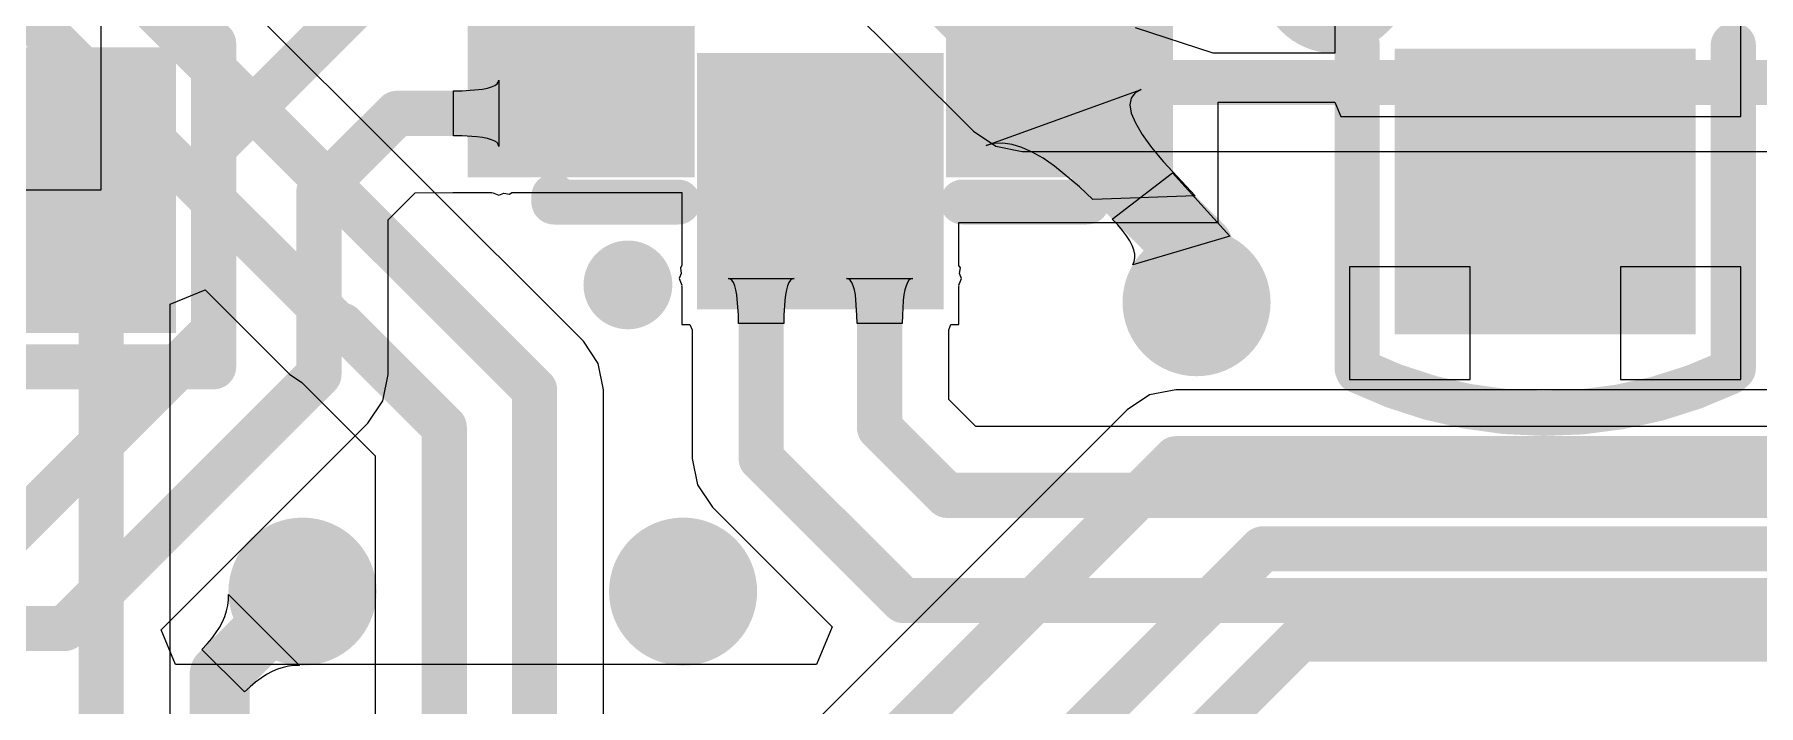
# Model space of a CAD drawing. Header units: millimetres. Extents: x 6.03 to 8.53, y 10.22 to 11.81.
# Drawn here: x 7.3866 to 7.6158, y 10.4898 to 10.579 of the extents above; entities that cross this region are included whole.
import ezdxf

# ---------------------------------------------------------------- set-up
doc = ezdxf.new("R2010")
doc.units = ezdxf.units.MM
doc.header["$MEASUREMENT"] = 0
for name, color, linetype in [('BottomLayer', 5, 'Continuous'), ('Mechanical15', 56, 'Continuous'), ('MultiLayer', 9, 'Continuous'), ('TopLayer', 1, 'Continuous'), ('TopOverlay', 2, 'Continuous'), ('TopPaste', 8, 'Continuous'), ('TopSolder', 216, 'Continuous')]:
    doc.layers.add(name, color=color, linetype=linetype)

# ---------------------------------------------------------------- blocks, each defined once
blk = doc.blocks.new('_0603_18')
at = {"layer": 'TopLayer'}
for points in [[(-0.0125, 0.016), (-0.0425, 0.016), (-0.0125, -0.016), (-0.0425, -0.016)], [(0.0425, 0.016), (0.0125, 0.016), (0.0425, -0.016), (0.0125, -0.016)]]:
    blk.add_solid(points, dxfattribs=at)
at = {"layer": 'TopOverlay', "const_width": 0.006}
for points in [[(-0.05154, -0.02444, -0.22601), (-0.05133, 0.02486)], [(0.05154, 0.02444, -0.227259), (0.05134, -0.02486)]]:
    blk.add_lwpolyline(points, format="xyb", dxfattribs=at)
at = {"layer": 'TopOverlay', "const_width": 0.003}
for points in [[(-0.05284, 0.02486, 1), (-0.04983, 0.02486, 1)], [(-0.0525, 0.025, 1), (-0.0495, 0.025, 1)], [(-0.0095, 0.025, 1), (-0.0065, 0.025, 1)], [(0.0065, 0.025, 1), (0.0095, 0.025, 1)], [(0.0495, 0.025, 1), (0.0525, 0.025, 1)], [(0.05004, 0.02444, 1), (0.05304, 0.02444, 1)], [(-0.05304, -0.02444, 1), (-0.05004, -0.02444, 1)], [(-0.0525, -0.025, 1), (-0.0495, -0.025, 1)], [(-0.0095, -0.025, 1), (-0.0065, -0.025, 1)], [(0.0065, -0.025, 1), (0.0095, -0.025, 1)], [(0.0495, -0.025, 1), (0.0525, -0.025, 1)], [(0.04984, -0.02486, 1), (0.05284, -0.02486, 1)]]:
    blk.add_lwpolyline(points, format="xyb", close=True, dxfattribs=at)
at = {"layer": 'TopOverlay', "const_width": 0.006}
for points in [[(-0.008, 0.025), (-0.051, 0.025)], [(0.051, 0.025), (0.008, 0.025)], [(-0.008, -0.025), (-0.051, -0.025)], [(0.051, -0.025), (0.008, -0.025)]]:
    blk.add_lwpolyline(points, dxfattribs=at)
at = {"layer": 'TopPaste'}
for points in [[(-0.0125, 0.016), (-0.0425, 0.016), (-0.0125, -0.016), (-0.0425, -0.016)], [(0.0425, 0.016), (0.0125, 0.016), (0.0425, -0.016), (0.0125, -0.016)]]:
    blk.add_solid(points, dxfattribs=at)
at = {"layer": 'TopSolder'}
for points in [[(-0.0085, 0.02), (-0.0465, 0.02), (-0.0085, -0.02), (-0.0465, -0.02)], [(0.0465, 0.02), (0.0085, 0.02), (0.0465, -0.02), (0.0085, -0.02)]]:
    blk.add_solid(points, dxfattribs=at)
blk = doc.blocks.new('0603_25')
at = {"layer": 'TopLayer'}
for points in [[(-0.0425, -0.016), (-0.0125, -0.016), (-0.0425, 0.016), (-0.0125, 0.016)], [(0.0125, -0.016), (0.0425, -0.016), (0.0125, 0.016), (0.0425, 0.016)]]:
    blk.add_solid(points, dxfattribs=at)
at = {"layer": 'TopOverlay', "const_width": 0.006}
for points in [[(-0.051, -0.025), (-0.051, 0.025)], [(-0.008, 0.025), (-0.051, 0.025)], [(0.051, 0.025), (0.008, 0.025)], [(0.051, -0.025), (0.051, 0.025)], [(-0.008, -0.025), (-0.051, -0.025)], [(0.051, -0.025), (0.008, -0.025)]]:
    blk.add_lwpolyline(points, dxfattribs=at)
at = {"layer": 'TopOverlay', "const_width": 0.003}
for points in [[(-0.0525, 0.025, 1), (-0.0495, 0.025, 1)], [(-0.0525, 0.025, 1), (-0.0495, 0.025, 1)], [(-0.0095, 0.025, 1), (-0.0065, 0.025, 1)], [(0.0065, 0.025, 1), (0.0095, 0.025, 1)], [(0.0495, 0.025, 1), (0.0525, 0.025, 1)], [(0.0495, 0.025, 1), (0.0525, 0.025, 1)], [(-0.0525, -0.025, 1), (-0.0495, -0.025, 1)], [(-0.0525, -0.025, 1), (-0.0495, -0.025, 1)], [(-0.0095, -0.025, 1), (-0.0065, -0.025, 1)], [(0.0065, -0.025, 1), (0.0095, -0.025, 1)], [(0.0495, -0.025, 1), (0.0525, -0.025, 1)], [(0.0495, -0.025, 1), (0.0525, -0.025, 1)]]:
    blk.add_lwpolyline(points, format="xyb", close=True, dxfattribs=at)
at = {"layer": 'TopPaste'}
for points in [[(-0.0425, -0.016), (-0.0125, -0.016), (-0.0425, 0.016), (-0.0125, 0.016)], [(0.0125, -0.016), (0.0425, -0.016), (0.0125, 0.016), (0.0425, 0.016)]]:
    blk.add_solid(points, dxfattribs=at)
at = {"layer": 'TopSolder'}
for points in [[(-0.0465, -0.02), (-0.0085, -0.02), (-0.0465, 0.02), (-0.0085, 0.02)], [(0.0085, -0.02), (0.0465, -0.02), (0.0085, 0.02), (0.0465, 0.02)]]:
    blk.add_solid(points, dxfattribs=at)
blk = doc.blocks.new('FSUSB42UMX_48')
at = {"layer": 'Mechanical15'}
for points, const_width in [([(-0.03248, 0.00787, 1), (-0.03838, 0.00787, 1)], 0.00591), ([(-0.03986, 0.00787, 1), (-0.0369, 0.00787, 1)], 0.00295), ([(-0.03396, 0.00787, 1), (-0.031, 0.00787, 1)], 0.00295)]:
    blk.add_lwpolyline(points, format="xyb", close=True, dxfattribs=dict(at, const_width=const_width))
at = {"layer": 'TopLayer'}
for points in [[(-0.02028, 0.04287), (-0.02028, 0.02071), (-0.01122, 0.04287), (-0.01122, 0.02071)], [(-0.00453, 0.04287), (-0.00453, 0.02071), (0.00453, 0.04287), (0.00453, 0.02071)], [(0.01122, 0.04287), (0.01122, 0.02071), (0.02028, 0.04287), (0.02028, 0.02071)], [(-0.03785, 0.0124), (-0.03785, 0.00335), (-0.01175, 0.0124), (-0.01175, 0.00335)], [(0.01175, 0.0124), (0.01175, 0.00335), (0.03785, 0.0124), (0.03785, 0.00335)], [(-0.03785, -0.00335), (-0.03785, -0.0124), (-0.01175, -0.00335), (-0.01175, -0.0124)], [(0.01175, -0.00335), (0.01175, -0.0124), (0.03785, -0.00335), (0.03785, -0.0124)], [(-0.02028, -0.02071), (-0.02028, -0.04287), (-0.01122, -0.02071), (-0.01122, -0.04287)], [(-0.00453, -0.02071), (-0.00453, -0.04287), (0.00453, -0.02071), (0.00453, -0.04287)], [(0.01122, -0.02071), (0.01122, -0.04287), (0.02028, -0.02071), (0.02028, -0.04287)]]:
    blk.add_solid(points, dxfattribs=at)
at = {"layer": 'TopOverlay', "const_width": 0.00598}
for points in [[(-0.02756, 0.0189), (-0.02756, 0.03543)], [(-0.02678, 0.03543), (-0.02756, 0.03543)], [(0.02756, 0.03543), (0.02678, 0.03543)], [(0.02756, 0.0189), (0.02756, 0.03543)], [(-0.02756, -0.03543), (-0.02756, -0.0189)], [(0.02756, -0.03543), (0.02756, -0.0189)], [(-0.02678, -0.03543), (-0.02756, -0.03543)], [(0.02756, -0.03543), (0.02678, -0.03543)]]:
    blk.add_lwpolyline(points, dxfattribs=at)
at = {"layer": 'TopOverlay'}
for points, const_width in [([(-0.02905, 0.03543, 1), (-0.02606, 0.03543, 1)], 0.00299), ([(-0.02905, 0.03543, 1), (-0.02606, 0.03543, 1)], 0.00299), ([(-0.02827, 0.03543, 1), (-0.02528, 0.03543, 1)], 0.00299), ([(0.02528, 0.03543, 1), (0.02828, 0.03543, 1)], 0.00299), ([(0.02606, 0.03543, 1), (0.02906, 0.03543, 1)], 0.00299), ([(0.02606, 0.03543, 1), (0.02906, 0.03543, 1)], 0.00299), ([(-0.03563, 0.02559, 1), (-0.04153, 0.02559, 1)], 0.00591), ([(-0.04301, 0.02559, 1), (-0.04005, 0.02559, 1)], 0.00295), ([(-0.03711, 0.02559, 1), (-0.03415, 0.02559, 1)], 0.00295), ([(-0.02905, 0.0189, 1), (-0.02606, 0.0189, 1)], 0.00299), ([(0.02606, 0.0189, 1), (0.02906, 0.0189, 1)], 0.00299), ([(-0.02905, -0.0189, 1), (-0.02606, -0.0189, 1)], 0.00299), ([(0.02606, -0.0189, 1), (0.02906, -0.0189, 1)], 0.00299), ([(-0.02905, -0.03543, 1), (-0.02606, -0.03543, 1)], 0.00299), ([(-0.02905, -0.03543, 1), (-0.02606, -0.03543, 1)], 0.00299), ([(-0.02827, -0.03543, 1), (-0.02528, -0.03543, 1)], 0.00299), ([(0.02528, -0.03543, 1), (0.02828, -0.03543, 1)], 0.00299), ([(0.02606, -0.03543, 1), (0.02906, -0.03543, 1)], 0.00299), ([(0.02606, -0.03543, 1), (0.02906, -0.03543, 1)], 0.00299)]:
    blk.add_lwpolyline(points, format="xyb", close=True, dxfattribs=dict(at, const_width=const_width))
at = {"layer": 'TopPaste'}
for points in [[(-0.02028, 0.04287), (-0.02028, 0.02071), (-0.01122, 0.04287), (-0.01122, 0.02071)], [(-0.00453, 0.04287), (-0.00453, 0.02071), (0.00453, 0.04287), (0.00453, 0.02071)], [(0.01122, 0.04287), (0.01122, 0.02071), (0.02028, 0.04287), (0.02028, 0.02071)], [(-0.03785, 0.0124), (-0.03785, 0.00335), (-0.01175, 0.0124), (-0.01175, 0.00335)], [(0.01175, 0.0124), (0.01175, 0.00335), (0.03785, 0.0124), (0.03785, 0.00335)], [(-0.03785, -0.00335), (-0.03785, -0.0124), (-0.01175, -0.00335), (-0.01175, -0.0124)], [(0.01175, -0.00335), (0.01175, -0.0124), (0.03785, -0.00335), (0.03785, -0.0124)], [(-0.02028, -0.02071), (-0.02028, -0.04287), (-0.01122, -0.02071), (-0.01122, -0.04287)], [(-0.00453, -0.02071), (-0.00453, -0.04287), (0.00453, -0.02071), (0.00453, -0.04287)], [(0.01122, -0.02071), (0.01122, -0.04287), (0.02028, -0.02071), (0.02028, -0.04287)]]:
    blk.add_solid(points, dxfattribs=at)
at = {"layer": 'TopSolder'}
for points in [[(-0.02428, 0.04687), (-0.02428, 0.01671), (-0.00722, 0.04687), (-0.00722, 0.01671)], [(-0.00853, 0.04687), (-0.00853, 0.01671), (0.00853, 0.04687), (0.00853, 0.01671)], [(0.00722, 0.04687), (0.00722, 0.01671), (0.02428, 0.04687), (0.02428, 0.01671)], [(-0.04185, 0.0164), (-0.04185, -0.00065), (-0.00775, 0.0164), (-0.00775, -0.00065)], [(0.00775, 0.0164), (0.00775, -0.00065), (0.04185, 0.0164), (0.04185, -0.00065)], [(-0.04185, 0.00065), (-0.04185, -0.0164), (-0.00775, 0.00065), (-0.00775, -0.0164)], [(0.00775, 0.00065), (0.00775, -0.0164), (0.04185, 0.00065), (0.04185, -0.0164)], [(-0.02428, -0.01671), (-0.02428, -0.04687), (-0.00722, -0.01671), (-0.00722, -0.04687)], [(-0.00853, -0.01671), (-0.00853, -0.04687), (0.00853, -0.01671), (0.00853, -0.04687)], [(0.00722, -0.01671), (0.00722, -0.04687), (0.02428, -0.01671), (0.02428, -0.04687)]]:
    blk.add_solid(points, dxfattribs=at)

msp = doc.modelspace()

# ---------------------------------------------------------------- linework, layer by layer
at = {"layer": 'BottomLayer'}
for p, q in [((7.46562, 10.61195), (7.51142, 10.56616)), ((7.45958, 10.53824), (7.40091, 10.59691)), ((7.51142, 10.56616), (7.51439, 10.56417)), ((7.51439, 10.56417), (7.51791, 10.56347)), ((7.51791, 10.56347), (7.65926, 10.56347)), ((7.40467, 10.54315), (7.40929, 10.54506)), ((7.40929, 10.54506), (7.4205, 10.53385)), ((7.40467, 10.43486), (7.40467, 10.54315)), ((7.46156, 10.53527), (7.45958, 10.53824)), ((7.46226, 10.53176), (7.46156, 10.53527)), ((7.4205, 10.53385), (7.42215, 10.53274)), ((7.42215, 10.53274), (7.43191, 10.52298)), ((7.46226, 10.47256), (7.46226, 10.53176)), ((7.53484, 10.53108), (7.53186, 10.52909)), ((7.53835, 10.53178), (7.53484, 10.53108)), ((7.72017, 10.53178), (7.53835, 10.53178)), ((7.53186, 10.52909), (7.45994, 10.45717)), ((7.43191, 10.52298), (7.43191, 10.48148)), ((7.41215, 10.50234), (7.41232, 10.50307)), ((7.41232, 10.50307), (7.4124, 10.5038)), ((7.4124, 10.5038), (7.41241, 10.50453)), ((7.41241, 10.50453), (7.42185, 10.49509)), ((7.41121, 10.50015), (7.4116, 10.50088)), ((7.4116, 10.50088), (7.41192, 10.50161)), ((7.41192, 10.50161), (7.41215, 10.50234)), ((7.40958, 10.49795), (7.4102, 10.49868)), ((7.4102, 10.49868), (7.41074, 10.49942)), ((7.41074, 10.49942), (7.41121, 10.50015)), ((7.40888, 10.49721), (7.40958, 10.49795)), ((7.41454, 10.49156), (7.40888, 10.49721)), ((7.4182, 10.49428), (7.41747, 10.49389)), ((7.41893, 10.49459), (7.4182, 10.49428)), ((7.41966, 10.49483), (7.41893, 10.49459)), ((7.42039, 10.49499), (7.41966, 10.49483)), ((7.42112, 10.49508), (7.42039, 10.49499)), ((7.42185, 10.49509), (7.42112, 10.49508)), ((7.41527, 10.49225), (7.41454, 10.49156)), ((7.41601, 10.49288), (7.41527, 10.49225)), ((7.41674, 10.49342), (7.41601, 10.49288)), ((7.41747, 10.49389), (7.41674, 10.49342))]:
    msp.add_line(p, q, dxfattribs=at)
for points, const_width in [([(7.46063, 10.62992), (7.51791, 10.57265)], 0.006), ([(7.39173, 10.59311), (7.45309, 10.53176)], 0.006), ([(7.37973, 10.58759), (7.42699, 10.54034)], 0.006), ([(7.36773, 10.58227), (7.39549, 10.55451)], 0.006), ([(7.51791, 10.57265), (7.65926, 10.57265)], 0.006), ([(7.39549, 10.39533), (7.39549, 10.55451)], 0.006), ([(7.42699, 10.54034), (7.42754, 10.54034)], 0.006), ([(7.42754, 10.54034), (7.44109, 10.52679)], 0.006), ([(7.45309, 10.47256), (7.45309, 10.53176)], 0.006), ([(7.44109, 10.47768), (7.44109, 10.52679)], 0.006), ([(7.45848, 10.44274), (7.53835, 10.5226)], 0.006), ([(7.53835, 10.5226), (7.74701, 10.5226)], 0.006), ([(7.47423, 10.43496), (7.54987, 10.5106)], 0.006), ([(7.54987, 10.5106), (7.75198, 10.5106)], 0.006), ([(7.41124, 10.49392), (7.42224, 10.50492)], 0.008), ([(7.50573, 10.44949), (7.55484, 10.4986)], 0.006), ([(7.55484, 10.4986), (7.75695, 10.4986)], 0.006), ([(7.41124, 10.39533), (7.41124, 10.49392)], 0.008)]:
    msp.add_lwpolyline(points, dxfattribs=dict(at, const_width=const_width))
for points, const_width in [([(7.51641, 10.57265, 1), (7.51941, 10.57265, 1)], 0.003), ([(7.51641, 10.57265, 1), (7.51941, 10.57265, 1)], 0.003), ([(7.39399, 10.55451, 1), (7.39699, 10.55451, 1)], 0.003), ([(7.39399, 10.55451, 1), (7.39699, 10.55451, 1)], 0.003), ([(7.53617, 10.54341, 1), (7.54601, 10.54341, 1)], 0.00984), ([(7.42549, 10.54034, 1), (7.42849, 10.54034, 1)], 0.003), ([(7.42549, 10.54034, 1), (7.42849, 10.54034, 1)], 0.003), ([(7.42604, 10.54034, 1), (7.42904, 10.54034, 1)], 0.003), ([(7.42604, 10.54034, 1), (7.42904, 10.54034, 1)], 0.003), ([(7.45159, 10.53176, 1), (7.45459, 10.53176, 1)], 0.003), ([(7.45159, 10.53176, 1), (7.45459, 10.53176, 1)], 0.003), ([(7.43959, 10.52679, 1), (7.44259, 10.52679, 1)], 0.003), ([(7.43959, 10.52679, 1), (7.44259, 10.52679, 1)], 0.003), ([(7.53685, 10.5226, 1), (7.53985, 10.5226, 1)], 0.003), ([(7.53685, 10.5226, 1), (7.53985, 10.5226, 1)], 0.003), ([(7.41732, 10.50492, 1), (7.42717, 10.50492, 1)], 0.00984), ([(7.46791, 10.50492, 1), (7.47776, 10.50492, 1)], 0.00984), ([(7.54837, 10.5106, 1), (7.55137, 10.5106, 1)], 0.003), ([(7.54837, 10.5106, 1), (7.55137, 10.5106, 1)], 0.003), ([(7.42024, 10.50492, 1), (7.42424, 10.50492, 1)], 0.004), ([(7.55334, 10.4986, 1), (7.55634, 10.4986, 1)], 0.003), ([(7.55334, 10.4986, 1), (7.55634, 10.4986, 1)], 0.003), ([(7.40924, 10.49392, 1), (7.41324, 10.49392, 1)], 0.004), ([(7.40924, 10.49392, 1), (7.41324, 10.49392, 1)], 0.004)]:
    msp.add_lwpolyline(points, format="xyb", close=True, dxfattribs=dict(at, const_width=const_width))
at = {"layer": 'MultiLayer', "const_width": 0.00984}
for points in [[(7.53617, 10.54341, 1), (7.54601, 10.54341, 1)], [(7.41732, 10.50492, 1), (7.42717, 10.50492, 1)], [(7.46791, 10.50492, 1), (7.47776, 10.50492, 1)]]:
    msp.add_lwpolyline(points, format="xyb", close=True, dxfattribs=at)
at = {"layer": 'TopLayer'}
for p, q in [((7.55946, 10.58651), (7.55946, 10.57653)), ((7.39543, 10.58333), (7.39543, 10.55833)), ((7.61344, 10.56813), (7.61344, 10.58313)), ((7.54331, 10.57653), (7.53299, 10.57994)), ((7.55946, 10.57653), (7.54331, 10.57653)), ((7.44618, 10.57177), (7.44684, 10.5719)), ((7.44684, 10.5719), (7.44738, 10.57206)), ((7.44738, 10.57206), (7.4478, 10.57224)), ((7.4478, 10.57224), (7.4481, 10.57245)), ((7.4481, 10.57245), (7.44827, 10.57269)), ((7.44827, 10.57269), (7.44834, 10.57296)), ((7.44834, 10.57296), (7.44834, 10.56414)), ((7.44233, 10.57155), (7.44348, 10.57156)), ((7.44233, 10.56555), (7.44233, 10.57155)), ((7.44348, 10.57156), (7.44618, 10.57177)), ((7.51314, 10.56426), (7.53372, 10.57173)), ((7.53238, 10.57057), (7.53223, 10.56968)), ((7.53223, 10.56968), (7.53242, 10.56858)), ((7.53288, 10.57125), (7.53238, 10.57057)), ((7.53372, 10.57173), (7.53288, 10.57125)), ((7.54396, 10.55402), (7.54396, 10.57004)), ((7.54396, 10.57004), (7.55946, 10.57004)), ((7.55946, 10.57004), (7.56028, 10.56813)), ((7.53242, 10.56858), (7.53297, 10.56727)), ((7.53297, 10.56727), (7.53386, 10.56575)), ((7.56028, 10.56813), (7.61344, 10.56813)), ((7.44348, 10.56553), (7.44233, 10.56555)), ((7.4454, 10.56542), (7.44348, 10.56553)), ((7.44618, 10.56532), (7.4454, 10.56542)), ((7.44684, 10.5652), (7.44618, 10.56532)), ((7.44738, 10.56504), (7.44684, 10.5652)), ((7.4478, 10.56486), (7.44738, 10.56504)), ((7.53386, 10.56575), (7.5351, 10.56402)), ((7.4481, 10.56465), (7.4478, 10.56486)), ((7.44827, 10.56441), (7.4481, 10.56465)), ((7.44834, 10.56414), (7.44827, 10.56441)), ((7.5142, 10.56452), (7.51314, 10.56426)), ((7.51534, 10.56457), (7.5142, 10.56452)), ((7.51656, 10.56439), (7.51534, 10.56457)), ((7.51786, 10.564), (7.51656, 10.56439)), ((7.51923, 10.56339), (7.51786, 10.564)), ((7.52068, 10.56256), (7.51923, 10.56339)), ((7.5351, 10.56402), (7.53669, 10.56208)), ((7.52222, 10.56151), (7.52068, 10.56256)), ((7.52552, 10.55877), (7.52222, 10.56151)), ((7.52988, 10.55447), (7.53788, 10.56062)), ((7.53669, 10.56208), (7.54091, 10.55759)), ((7.53788, 10.56062), (7.54552, 10.5522)), ((7.39543, 10.55833), (7.38543, 10.55833)), ((7.52729, 10.55707), (7.52552, 10.55877)), ((7.43361, 10.55438), (7.43723, 10.55799)), ((7.43723, 10.55799), (7.44222, 10.55802)), ((7.44222, 10.55802), (7.44222, 10.55802)), ((7.44222, 10.55802), (7.44729, 10.55802)), ((7.44729, 10.55802), (7.44737, 10.55798)), ((7.44737, 10.55798), (7.44747, 10.558)), ((7.44747, 10.558), (7.44834, 10.55765)), ((7.44834, 10.55765), (7.44902, 10.55793)), ((7.44902, 10.55793), (7.44976, 10.5578)), ((7.44976, 10.5578), (7.45006, 10.55802)), ((7.45006, 10.55802), (7.47269, 10.55802)), ((7.47269, 10.55802), (7.47269, 10.5483)), ((7.54091, 10.55759), (7.52729, 10.55707)), ((7.43361, 10.5338), (7.43361, 10.55438)), ((7.50949, 10.5483), (7.50949, 10.55402)), ((7.50949, 10.55402), (7.54396, 10.55402)), ((7.53062, 10.5537), (7.52988, 10.55447)), ((7.53126, 10.55296), (7.53062, 10.5537)), ((7.53179, 10.55226), (7.53126, 10.55296)), ((7.53222, 10.5516), (7.53179, 10.55226)), ((7.53254, 10.55097), (7.53222, 10.5516)), ((7.54552, 10.5522), (7.5326, 10.54839)), ((7.53276, 10.55038), (7.53254, 10.55097)), ((7.53288, 10.54983), (7.53276, 10.55038)), ((7.5328, 10.54884), (7.53289, 10.54932)), ((7.53289, 10.54932), (7.53288, 10.54983)), ((7.4726, 10.54725), (7.47231, 10.54657)), ((7.47269, 10.5483), (7.47247, 10.54799)), ((7.47247, 10.54799), (7.4726, 10.54725)), ((7.50971, 10.54799), (7.50949, 10.5483)), ((7.50958, 10.54725), (7.50971, 10.54799)), ((7.50986, 10.54657), (7.50958, 10.54725)), ((7.5326, 10.54839), (7.5328, 10.54884)), ((7.57744, 10.54813), (7.56144, 10.54813)), ((7.56144, 10.54813), (7.56144, 10.53313)), ((7.57744, 10.53313), (7.57744, 10.54813)), ((7.61344, 10.54813), (7.59744, 10.54813)), ((7.59744, 10.54813), (7.59744, 10.53313)), ((7.61344, 10.53313), (7.61344, 10.54813)), ((7.47231, 10.54657), (7.47267, 10.5457)), ((7.47267, 10.5457), (7.47264, 10.5456)), ((7.47264, 10.5456), (7.47269, 10.54552)), ((7.47269, 10.54552), (7.47269, 10.54045)), ((7.47907, 10.54651), (7.47881, 10.54657)), ((7.47881, 10.54657), (7.48762, 10.54657)), ((7.47931, 10.54633), (7.47907, 10.54651)), ((7.47952, 10.54603), (7.47931, 10.54633)), ((7.47971, 10.54561), (7.47952, 10.54603)), ((7.47986, 10.54507), (7.47971, 10.54561)), ((7.47999, 10.54441), (7.47986, 10.54507)), ((7.4802, 10.54171), (7.47999, 10.54441)), ((7.48644, 10.54441), (7.48634, 10.54363)), ((7.48657, 10.54507), (7.48644, 10.54441)), ((7.48672, 10.54561), (7.48657, 10.54507)), ((7.4869, 10.54603), (7.48672, 10.54561)), ((7.48712, 10.54633), (7.4869, 10.54603)), ((7.48735, 10.54651), (7.48712, 10.54633)), ((7.48762, 10.54657), (7.48735, 10.54651)), ((7.49482, 10.54651), (7.49456, 10.54657)), ((7.49456, 10.54657), (7.50337, 10.54657)), ((7.49506, 10.54633), (7.49482, 10.54651)), ((7.49527, 10.54603), (7.49506, 10.54633)), ((7.49546, 10.54561), (7.49527, 10.54603)), ((7.49561, 10.54507), (7.49546, 10.54561)), ((7.49574, 10.54441), (7.49561, 10.54507)), ((7.49595, 10.54171), (7.49574, 10.54441)), ((7.50219, 10.54441), (7.50209, 10.54363)), ((7.50231, 10.54507), (7.50219, 10.54441)), ((7.50247, 10.54561), (7.50231, 10.54507)), ((7.50265, 10.54603), (7.50247, 10.54561)), ((7.50286, 10.54633), (7.50265, 10.54603)), ((7.5031, 10.54651), (7.50286, 10.54633)), ((7.50337, 10.54657), (7.5031, 10.54651)), ((7.50949, 10.54552), (7.50953, 10.5456)), ((7.50949, 10.54045), (7.50949, 10.54552)), ((7.50951, 10.5457), (7.50986, 10.54657)), ((7.50953, 10.5456), (7.50951, 10.5457)), ((7.48634, 10.54363), (7.48623, 10.54171)), ((7.50209, 10.54363), (7.50198, 10.54171)), ((7.47269, 10.54045), (7.47374, 10.54045)), ((7.47374, 10.54045), (7.47404, 10.53974)), ((7.47404, 10.53974), (7.47404, 10.52263)), ((7.48021, 10.54057), (7.4802, 10.54171)), ((7.48621, 10.54057), (7.48021, 10.54057)), ((7.48623, 10.54171), (7.48621, 10.54057)), ((7.49596, 10.54057), (7.49595, 10.54171)), ((7.50196, 10.54057), (7.49596, 10.54057)), ((7.50198, 10.54171), (7.50196, 10.54057)), ((7.50814, 10.53974), (7.50844, 10.54045)), ((7.50814, 10.53049), (7.50814, 10.53974)), ((7.50844, 10.54045), (7.50949, 10.54045)), ((7.43291, 10.53029), (7.43361, 10.5338)), ((7.56144, 10.53313), (7.57744, 10.53313)), ((7.59744, 10.53313), (7.61344, 10.53313)), ((7.43092, 10.52731), (7.43291, 10.53029)), ((7.51173, 10.52689), (7.50814, 10.53049)), ((7.40346, 10.49985), (7.43092, 10.52731)), ((7.63791, 10.52689), (7.51173, 10.52689)), ((7.47404, 10.52263), (7.47474, 10.51912)), ((7.47474, 10.51912), (7.47673, 10.51615)), ((7.47673, 10.51615), (7.49264, 10.50023)), ((7.40537, 10.49523), (7.40346, 10.49985)), ((7.49264, 10.50023), (7.49057, 10.49523)), ((7.49057, 10.49523), (7.40537, 10.49523))]:
    msp.add_line(p, q, dxfattribs=at)
for points, const_width in [([(7.55945, 10.58652), (7.58606, 10.61313)], 0.02), ([(7.41043, 10.56398), (7.43075, 10.5843)], 0.006), ([(7.52288, 10.56855), (7.54109, 10.55034)], 0.01), ([(7.42443, 10.55818), (7.4348, 10.56855)], 0.006), ([(7.4348, 10.56855), (7.4593, 10.56855)], 0.006), ([(7.41043, 10.5396), (7.41043, 10.56398)], 0.006), ([(7.42443, 10.5338), (7.42443, 10.55818)], 0.006), ([(7.48321, 10.52263), (7.48321, 10.5595)], 0.006), ([(7.49896, 10.52669), (7.49896, 10.5595)], 0.006), ([(7.54109, 10.54341), (7.54109, 10.55034)], 0.01), ([(7.38287, 10.51203), (7.41043, 10.5396)], 0.006), ([(7.39063, 10.5), (7.42443, 10.5338)], 0.006), ([(7.49896, 10.52669), (7.50793, 10.51772)], 0.006), ([(7.48321, 10.52263), (7.50213, 10.50372)], 0.006), ([(7.50793, 10.51772), (7.64171, 10.51772)], 0.006), ([(7.50213, 10.50372), (7.64569, 10.50372)], 0.006), ([(7.055, 10.5), (7.39063, 10.5)], 0.006)]:
    msp.add_lwpolyline(points, dxfattribs=dict(at, const_width=const_width))
for points, const_width in [([(7.55445, 10.58652, 1), (7.56445, 10.58652, 1)], 0.01), ([(7.52038, 10.56855, 1), (7.52538, 10.56855, 1)], 0.005), ([(7.4333, 10.56855, 1), (7.4363, 10.56855, 1)], 0.003), ([(7.4333, 10.56855, 1), (7.4363, 10.56855, 1)], 0.003), ([(7.4578, 10.56855, 1), (7.4608, 10.56855, 1)], 0.003), ([(7.40893, 10.56398, 1), (7.41193, 10.56398, 1)], 0.003), ([(7.40893, 10.56398, 1), (7.41193, 10.56398, 1)], 0.003), ([(7.42293, 10.55818, 1), (7.42593, 10.55818, 1)], 0.003), ([(7.42293, 10.55818, 1), (7.42593, 10.55818, 1)], 0.003), ([(7.48171, 10.5595, 1), (7.48471, 10.5595, 1)], 0.003), ([(7.49746, 10.5595, 1), (7.50046, 10.5595, 1)], 0.003), ([(7.53859, 10.55034, 1), (7.54359, 10.55034, 1)], 0.005), ([(7.53859, 10.55034, 1), (7.54359, 10.55034, 1)], 0.005), ([(7.53617, 10.54341, 1), (7.54601, 10.54341, 1)], 0.00984), ([(7.53859, 10.54341, 1), (7.54359, 10.54341, 1)], 0.005), ([(7.40893, 10.5396, 1), (7.41193, 10.5396, 1)], 0.003), ([(7.40893, 10.5396, 1), (7.41193, 10.5396, 1)], 0.003), ([(7.42293, 10.5338, 1), (7.42593, 10.5338, 1)], 0.003), ([(7.42293, 10.5338, 1), (7.42593, 10.5338, 1)], 0.003), ([(7.49746, 10.52669, 1), (7.50046, 10.52669, 1)], 0.003), ([(7.49746, 10.52669, 1), (7.50046, 10.52669, 1)], 0.003), ([(7.48171, 10.52263, 1), (7.48471, 10.52263, 1)], 0.003), ([(7.48171, 10.52263, 1), (7.48471, 10.52263, 1)], 0.003), ([(7.50643, 10.51772, 1), (7.50943, 10.51772, 1)], 0.003), ([(7.50643, 10.51772, 1), (7.50943, 10.51772, 1)], 0.003), ([(7.41732, 10.50492, 1), (7.42717, 10.50492, 1)], 0.00984), ([(7.46791, 10.50492, 1), (7.47776, 10.50492, 1)], 0.00984), ([(7.50063, 10.50372, 1), (7.50363, 10.50372, 1)], 0.003), ([(7.50063, 10.50372, 1), (7.50363, 10.50372, 1)], 0.003), ([(7.38913, 10.5, 1), (7.39213, 10.5, 1)], 0.003), ([(7.38913, 10.5, 1), (7.39213, 10.5, 1)], 0.003)]:
    msp.add_lwpolyline(points, format="xyb", close=True, dxfattribs=dict(at, const_width=const_width))

# ---------------------------------------------------------------- block references
at = {"rotation": 90}
for name, p in [('_0603_18', (7.58744, 10.58563)), ('0603_25', (7.38543, 10.58583)), ('FSUSB42UMX_48', (7.49109, 10.5843))]:
    msp.add_blockref(name, p, dxfattribs=at)

doc.saveas('drawing.dxf')
